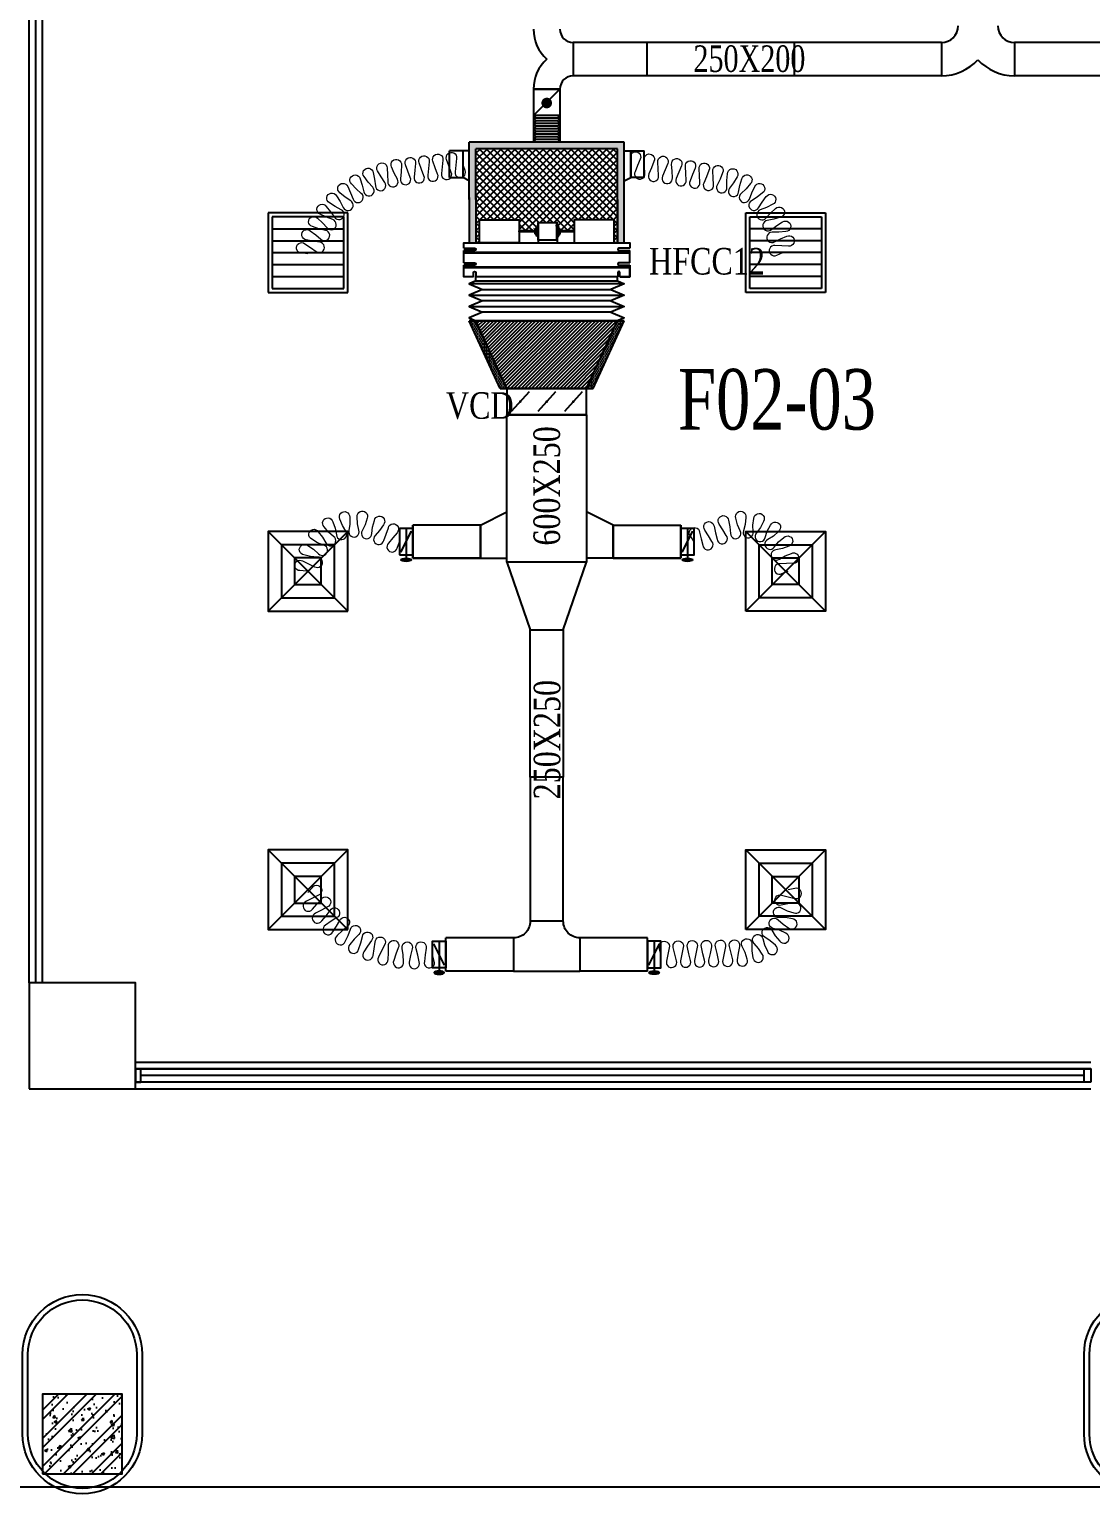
# Model space of a CAD drawing. Header units: metres. Extents: x 352651 to 1421851, y -87441 to -24441.
# Drawn here: x 480578 to 488578, y -76310 to -65277 of the extents above; entities that cross this region are included whole.
import ezdxf
from ezdxf.enums import TextEntityAlignment as Align

# ---------------------------------------------------------------- set-up
doc = ezdxf.new("R2010")
doc.units = ezdxf.units.M
doc.header["$LTSCALE"] = 300
doc.header["$MEASUREMENT"] = 0
for name, color, linetype in [('bat noi mem', 4, 'CONTINUOUS'), ('CUA', 8, 'CONTINUOUS'), ('CUAGIO', 2, 'CONTINUOUS'), ('HATCH', 145, 'CONTINUOUS'), ('KT', 1, 'CONTINUOUS'), ('NOITHAT', 145, 'CONTINUOUS'), ('THAY', 9, 'CONTINUOUS'), ('thayP', 142, 'CONTINUOUS'), ('thiet bi', 11, 'CONTINUOUS'), ('TUONG', 7, 'CONTINUOUS'), ('vach', 6, 'CONTINUOUS')]:
    doc.layers.add(name, color=color, linetype=linetype)
doc.layers.add('noi mem', color=5, linetype='BATTING', lineweight=0)
doc.styles.add('PHU', font='vntimeh.shx', dxfattribs={"width": 0.8})
doc.styles.add('ROMANS', font='romans.shx', dxfattribs={"width": 0.75, "bigfont": 'romancvn.shx'})
doc.linetypes.add('BATTING', pattern='A,0.0001,-0.1,[134,ltypeshp.shx,S=0.1,R=0,X=-0.1,Y=0],-0.2,[134,ltypeshp.shx,S=0.1,R=180,X=0.1,Y=0],-0.1', length=0.4001)
pattern_1 = [(0, (23291.951, 217802.944), (6.25, -12.5), [0, -12.5])]

# ---------------------------------------------------------------- blocks, each defined once
blk = doc.blocks.new('SAD')
at = {"layer": 'CUAGIO', "color": 8}
for p, q in [((-300, -300), (300, 300)), ((300, -300), (-300, 300))]:
    blk.add_line(p, q, dxfattribs=at)
at = {"layer": 'CUAGIO'}
blk.add_lwpolyline([(300, -300), (300, 300), (-300, 300), (-300, -300)], close=True, dxfattribs=at)
at = {"layer": 'CUAGIO', "color": 8}
for points in [[(200, -200), (200, 200), (-200, 200), (-200, -200)], [(100, -100), (100, 100), (-100, 100), (-100, -100)]]:
    blk.add_lwpolyline(points, close=True, dxfattribs=at)
blk = doc.blocks.new('SAG')
at = {"layer": 'CUAGIO'}
for p, q in [((-300, 300), (-300, -300)), ((300, 300), (-300, 300)), ((300, -300), (300, 300)), ((-300, -300), (300, -300))]:
    blk.add_line(p, q, dxfattribs=at)
at = {"layer": 'CUAGIO', "color": 8}
for p, q in [((-270, 270), (-270, -270)), ((270, 270), (-270, 270)), ((-180, -270), (-180, 270)), ((-90, -270), (-90, 270)), ((0, -270), (0, 270)), ((90, -270), (90, 270)), ((180, -270), (180, 270)), ((270, -270), (270, 270)), ((-270, -270), (270, -270))]:
    blk.add_line(p, q, dxfattribs=at)
blk = doc.blocks.new('cot1')
at = {"layer": 'vach'}
blk.add_lwpolyline([(-400, -400), (400, -400), (400, 400), (-400, 400)], close=True, dxfattribs=at)
blk = doc.blocks.new('bac noi mem')
at = {"layer": 'bat noi mem'}
for p, q in [((493887, -64673), (493867, -64693)), ((494067, -64693), (493867, -64693)), ((493867, -64693), (493887, -64713)), ((493887, -64713), (493867, -64733)), ((494067, -64733), (493867, -64733)), ((493867, -64733), (493887, -64753)), ((493887, -64753), (493867, -64773)), ((494047, -64673), (493887, -64673)), ((494047, -64713), (493887, -64713)), ((494047, -64753), (493887, -64753)), ((494047, -64673), (494067, -64693)), ((494067, -64693), (494047, -64713)), ((494047, -64713), (494067, -64733)), ((494067, -64733), (494047, -64753)), ((494047, -64753), (494067, -64773)), ((494067, -64773), (493867, -64773)), ((493867, -64773), (493887, -64793)), ((493887, -64793), (493867, -64813)), ((494067, -64813), (493867, -64813)), ((493867, -64813), (493887, -64833)), ((493887, -64833), (493867, -64853)), ((494067, -64853), (493867, -64853)), ((493867, -64853), (493887, -64873)), ((494047, -64793), (493887, -64793)), ((494047, -64833), (493887, -64833)), ((494067, -64773), (494047, -64793)), ((494047, -64793), (494067, -64813)), ((494067, -64813), (494047, -64833)), ((494047, -64833), (494067, -64853)), ((494067, -64853), (494047, -64873)), ((494047, -64873), (493887, -64873))]:
    blk.add_line(p, q, dxfattribs=at)
blk = doc.blocks.new('1-van gio D200')
at = {"layer": 'CUAGIO'}
h = blk.add_hatch(dxfattribs=at)
h.set_pattern_fill('ANSI31', color=256, scale=100, style=0)
edge = h.paths.add_edge_path()
edge.add_ellipse((486127, -58494), major_axis=(-38.1, 0), ratio=0.310482, start_angle=0, end_angle=360, ccw=False)
for p, q in [((486167, -58437), (486087, -58277)), ((486127, -58257), (486127, -58494))]:
    blk.add_line(p, q, dxfattribs=at)
at = {"layer": 'CUAGIO', "const_width": 3}
for points in [[(486127, -58457), (486177, -58457), (486177, -58257), (486077, -58257), (486077, -58457), (486127, -58457)], [(486167, -58437), (486087, -58277)], [(486127, -58257), (486127, -58494)]]:
    blk.add_lwpolyline(points, dxfattribs=at)
at = {"layer": 'CUAGIO'}
blk.add_lwpolyline([(486177, -58457), (486077, -58457), (486077, -58257), (486177, -58257)], close=True, dxfattribs=at)
at = {"layer": 'CUAGIO', "const_width": 5.35}
blk.add_lwpolyline([(486131, -58357, -1), (486123, -58357, -1)], format="xyb", close=True, dxfattribs=at)
at = {"layer": 'CUAGIO', "extrusion": (0, 0, -1)}
blk.add_ellipse((486127, -58494), major_axis=(-38.1, 0), ratio=0.310482, start_param=-1.570796, end_param=4.712389, dxfattribs=at)

msp = doc.modelspace()

# ---------------------------------------------------------------- hatches: boundary and pattern name
at = {"layer": 'CUAGIO'}
h = msp.add_hatch(dxfattribs=at)
h.set_pattern_fill('DOTS', color=2, scale=200, style=0)
h.set_pattern_definition([(0, (-66615.357, -123612.166), (6.25, -12.5), [0, -12.5])])
h.paths.add_polyline_path([(485061.9, -66886.7), (485011.9, -66886.7), (485011.9, -66176.7), (483944.9, -66176.7), (483944.9, -66559.4), (483944.9, -66886.7), (483894.9, -66886.7), (483894.9, -66544.4), (483894.9, -66126.7), (485061.9, -66126.7)])
at = {"layer": 'CUAGIO', "ltscale": 1.5}
h = msp.add_hatch(dxfattribs=at)
h.set_pattern_fill('ANSI37', color=9, scale=300, angle=180, style=0)
h.set_pattern_definition([(225, (951856.84, -113036.322), (26.5165043, -26.5165043), []), (315, (951856.84, -113036.322), (26.5165043, 26.5165043), [])])
h.paths.add_polyline_path([(483944.9, -66176.7), (483944.9, -66886.7), (483971, -66886.7), (483971, -66711.7), (484271, -66711.7), (484271, -66794.6), (484376.2, -66794.6), (484376.2, -66779), (484386.8, -66779), (484386.8, -66763.2), (484396.6, -66763.2), (484396.6, -66738.3, -1), (484403.1, -66736.1), (484539.3, -66736.1, -1), (484545.8, -66738.3), (484545.8, -66763.2), (484555.7, -66763.2), (484555.7, -66779), (484566.2, -66779), (484566.2, -66794.6), (484685.9, -66794.6), (484685.9, -66711.7), (484985.9, -66711.7), (484985.9, -66886.7), (485011.9, -66886.7), (485011.9, -66544.4), (485011.9, -66176.7)])
at = {"layer": 'CUAGIO'}
h = msp.add_hatch(dxfattribs=at)
h.set_pattern_fill('DOTS', color=256, scale=200, style=0)
h.set_pattern_definition(pattern_1)
h.paths.add_polyline_path([(483944.9, -67472.2), (483894.9, -67472.2), (484128.4, -67982.2), (484178.4, -67982.2)])
h = msp.add_hatch(dxfattribs=at)
h.set_pattern_fill('ANSI31', color=256, scale=150, style=0)
h.set_pattern_definition([(45, (-178200.008, 672.794), (-13.25825215, 13.25825215), [])])
h.paths.add_polyline_path([(484778.4, -67982.2), (484178.4, -67982.2), (483944.9, -67472.2), (485011.9, -67472.2)])
h = msp.add_hatch(dxfattribs=at)
h.set_pattern_fill('DOTS', color=256, scale=200, style=0)
h.set_pattern_definition(pattern_1)
h.paths.add_polyline_path([(484778.4, -67982.2), (484828.4, -67982.2), (485061.9, -67472.2), (485011.9, -67472.2)])
at = {"layer": 'NOITHAT', "linetype": 'Continuous'}
h = msp.add_hatch(dxfattribs=at)
h.set_pattern_fill('ANSI32,_O', color=256, scale=400)
h.set_pattern_definition([(45, (111081.04, -388850.56), (-106.066017, 106.066017), []), (45, (111151.75, -388850.56), (-106.066017, 106.066017), [])])
h.paths.add_polyline_path([(480978.4, -75959.6), (480978.4, -75559.6), (480678.4, -75559.6), (480678.4, -75959.6)])
h.paths.add_polyline_path([(481278.4, -75959.6), (481278.4, -75559.6), (480978.4, -75559.6), (480978.4, -75959.6)])
h.paths.add_polyline_path([(480978.4, -75959.6), (480978.4, -76159.6), (481278.4, -76159.6), (481278.4, -75959.6)])
h.paths.add_polyline_path([(480978.4, -76159.6), (480978.4, -75959.6), (480678.4, -75959.6), (480678.4, -76159.6)])
h = msp.add_hatch(dxfattribs=at)
h.set_pattern_fill('AR-CONC,_O', color=256, scale=30)
h.set_pattern_definition([(50, (111081.04, -388850.56), (215.178055, -18.82564), [22.5, -247.5]), (355, (111081.04, -388850.56), (-41.6254, 225.65764), [18, -198]), (100.4514, (111098.97, -388852.12), (173.552815, 206.83186), [19.12206, -210.34263]), (46.1842, (111081.04, -388790.56), (320.17231, -49.6557), [33.75, -371.25]), (96.6356, (111107.72, -388794.7), (280.39881, 292.23536), [28.68309, -315.5139]), (351.1842, (111081.04, -388790.56), (280.39858, 292.23558), [27, -297]), (21, (111111.04, -388805.56), (179.072116, -120.78567), [22.5, -247.5]), (326, (111111.04, -388805.56), (72.9946, 217.54501), [18, -198]), (71.4514, (111125.96, -388815.62), (252.06679, 96.75915), [19.12206, -210.34263]), (37.5, (111081.04, -388850.556), (3.647957, 99.868156), [0, -195.6, 0, -201, 0, -198.75]), (7.5, (111081.04, -388850.56), (78.920861, 118.323514), [0, -114.6, 0, -191.1, 0, -75.75]), (327.5, (111014.14, -388850.556), (160.146731, -6.766462), [0, -75, 0, -234, 0, -310.5]), (317.5, (110984.14, -388850.56), (174.95585, 30.031495), [0, -97.5, 0, -155.4, 0, -220.5])])
h.paths.add_polyline_path([(480978.4, -75959.6), (480978.4, -75559.6), (480678.4, -75559.6), (480678.4, -75959.6)])
h.paths.add_polyline_path([(481278.4, -75959.6), (481278.4, -75559.6), (480978.4, -75559.6), (480978.4, -75959.6)])
h.paths.add_polyline_path([(480978.4, -75959.6), (480978.4, -76159.6), (481278.4, -76159.6), (481278.4, -75959.6)])
h.paths.add_polyline_path([(480978.4, -76159.6), (480978.4, -75959.6), (480678.4, -75959.6), (480678.4, -76159.6)])

# ---------------------------------------------------------------- linework, layer by layer
at = {"layer": 'bat noi mem'}
for p, q in [((485061.9, -67193.6), (483894.9, -67193.6)), ((483894.9, -67279.3), (485061.9, -67279.3)), ((483994.9, -67236.5), (484961.9, -67236.5)), ((483894.9, -67365), (485061.9, -67365)), ((484961.9, -67322.2), (483994.9, -67322.2)), ((484961.9, -67407.9), (483994.9, -67407.9)), ((483944.9, -67472.2), (485011.9, -67472.2)), ((485011.9, -67472.2), (483944.9, -67472.2))]:
    msp.add_line(p, q, dxfattribs=at)
for points in [[(483944.9, -67172.2), (483894.9, -67193.6), (483994.9, -67236.5), (483894.9, -67279.3), (483994.9, -67322.2), (483894.9, -67365), (483994.9, -67407.9), (483894.9, -67450.8), (483944.9, -67472.2)], [(485011.9, -67172.2), (485061.9, -67193.6), (484961.9, -67236.5), (485061.9, -67279.3), (484961.9, -67322.2), (485061.9, -67365), (484961.9, -67407.9), (485061.9, -67450.8), (485011.9, -67472.2)]]:
    msp.add_lwpolyline(points, dxfattribs=at)
at = {"layer": 'CUA', "linetype": 'Continuous'}
for p, q in [((480578.4, -72459.6), (480578.4, -59759.6)), ((480628.4, -72459.6), (480628.4, -59759.6)), ((480678.4, -72459.6), (480678.4, -59759.6)), ((481378.4, -73109.6), (488528.4, -73109.6)), ((488528.4, -73109.6), (481378.4, -73109.6)), ((488528.4, -73209.6), (481378.4, -73209.6)), ((488528.4, -73159.6), (481418.4, -73159.6))]:
    msp.add_line(p, q, dxfattribs=at)
for points in [[(481378.4, -73209.6), (481418.4, -73209.6), (481418.4, -73109.6), (481378.4, -73109.6)], [(488578.4, -73209.6), (488528.4, -73209.6), (488528.4, -73109.6), (488578.4, -73109.6)], [(488578.4, -73109.6), (488578.4, -73109.6), (488528.4, -73109.6), (488528.4, -73109.6)]]:
    msp.add_lwpolyline(points, close=True, dxfattribs=at)
at = {"layer": 'CUAGIO'}
for p, q in [((487453.4, -65376.8), (484678.4, -65376.8)), ((484679.4, -65626.8), (484679.4, -65376.8)), ((485233.4, -65376.8), (485233.4, -65626.8)), ((486343.4, -65376.8), (486343.4, -65626.8)), ((487453.4, -65376.8), (487453.4, -65626.8)), ((492443.4, -65376.8), (488003.4, -65376.8)), ((488003.4, -65376.8), (488003.4, -65626.8)), ((487453.4, -65626.8), (484678.4, -65626.8)), ((498878.4, -65626.8), (488003.4, -65626.8)), ((484378.4, -65726.8), (484578.4, -65726.8)), ((484378.4, -65726.8), (484378.4, -65826.8)), ((484378.4, -65926.7), (484578.4, -65726.8)), ((484578.4, -65726.8), (484378.4, -65726.8)), ((484578.4, -65726.8), (484378.4, -65726.8)), ((484378.4, -65726.8), (484378.4, -66126.7)), ((484578.4, -65726.8), (484578.4, -66126.7)), ((484578.4, -65926.7), (484378.4, -65926.7)), ((483745.2, -66393.7), (483745.2, -66193.7)), ((483844.9, -66193.7), (483745.2, -66193.7)), ((483844.9, -66193.7), (483844.9, -66393.7)), ((483844.9, -66193.7), (483844.9, -66393.7)), ((483844.9, -66193.7), (483844.9, -66393.7)), ((483894.9, -66559.4), (483894.9, -66126.7)), ((483944.9, -66559.4), (483944.9, -66176.7)), ((485011.9, -66559.4), (485011.9, -66178.5)), ((485111.9, -66393.7), (485111.9, -66193.7)), ((485111.9, -66193.7), (485111.9, -66393.7)), ((485111.9, -66193.7), (485111.9, -66393.7)), ((485111.9, -66193.7), (485211.6, -66193.7)), ((485211.6, -66393.7), (485211.6, -66193.7)), ((483894.9, -66544.4), (483894.9, -66886.7)), ((483944.9, -66544.4), (483944.9, -66886.7)), ((485011.9, -66559.4), (485011.9, -66886.7)), ((485061.9, -67472.2), (483894.9, -67472.2)), ((484128.4, -67982.2), (483894.9, -67472.2)), ((483894.9, -67472.2), (485061.9, -67472.2)), ((483944.9, -67472.2), (485011.9, -67472.2)), ((485011.9, -67472.2), (483944.9, -67472.2)), ((484178.4, -67982.2), (483944.9, -67472.2)), ((484778.4, -67982.2), (485011.9, -67472.2)), ((484828.4, -67982.2), (485061.9, -67472.2)), ((484178.4, -67982.2), (484128.4, -67982.2)), ((484128.4, -67982.2), (484828.4, -67982.2)), ((484178.4, -67982.2), (484128.4, -67982.2)), ((484345.4, -68007.9), (484211.5, -68156.5)), ((484545.4, -68007.9), (484411.5, -68156.5)), ((484745.4, -68007.9), (484611.5, -68156.5)), ((484778.4, -67982.2), (484828.4, -67982.2)), ((484778.4, -67982.2), (484828.4, -67982.2)), ((484778.4, -68182.2), (484178.4, -68182.2)), ((483978.4, -69012.3), (484178.4, -68912.3)), ((484978.4, -69012.3), (484778.4, -68912.3)), ((483978.4, -69012.3), (483468.4, -69012.3)), ((483468.4, -69012.3), (483468.4, -69262.3)), ((483468.4, -69262.3), (483468.4, -69012.3)), ((483978.4, -69262.3), (483978.4, -69012.3)), ((483978.4, -69262.3), (483978.4, -69012.3)), ((483978.4, -69012.3), (483978.4, -69262.3)), ((483978.4, -69012.3), (483978.4, -69262.3)), ((484978.4, -69262.3), (484978.4, -69012.3)), ((484978.4, -69262.3), (484978.4, -69012.3)), ((484978.4, -69012.3), (484978.4, -69262.3)), ((484978.4, -69012.3), (485488.4, -69012.3)), ((484978.4, -69012.3), (484978.4, -69262.3)), ((485488.4, -69012.3), (485488.4, -69262.3)), ((485488.4, -69262.3), (485488.4, -69012.3)), ((483468.4, -69262.3), (484178.4, -69262.3)), ((483978.4, -69262.3), (483468.4, -69262.3)), ((485488.4, -69262.3), (484778.4, -69262.3)), ((484978.4, -69262.3), (485488.4, -69262.3)), ((484353.4, -70912.2), (484353.4, -69802.2)), ((484603.4, -69802.2), (484603.4, -70912.2)), ((484603.4, -70912.2), (484353.4, -70912.2)), ((483718.4, -72372.2), (483718.4, -72122.2)), ((485238.4, -72372.2), (485238.4, -72122.2))]:
    msp.add_line(p, q, dxfattribs=at)
at = {"layer": 'CUAGIO', "color": 2}
for p, q in [((484378.4, -65726.8), (484578.4, -65726.8)), ((485061.9, -66126.7), (483894.9, -66126.7)), ((485011.9, -66176.7), (483944.9, -66176.7)), ((485011.9, -66886.7), (485011.9, -66176.7)), ((485061.9, -66886.7), (485061.9, -66126.7)), ((484178.4, -69292.2), (484178.4, -68182.2)), ((484778.4, -68182.2), (484778.4, -69292.2)), ((484778.4, -69292.2), (484178.4, -69292.2)), ((484178.4, -69292.2), (484353.4, -69802.2)), ((484603.4, -69802.2), (484778.4, -69292.2)), ((484353.4, -69802.2), (484603.4, -69802.2)), ((484603.4, -71997.2), (484353.4, -71997.2)), ((484228.4, -72122.2), (484228.4, -72372.2)), ((484728.4, -72122.2), (484728.4, -72372.2))]:
    msp.add_line(p, q, dxfattribs=at)
at = {"layer": 'CUAGIO', "ltscale": 1.5}
msp.add_line((484228.4, -72372.2), (484728.4, -72372.2), dxfattribs=at)
at = {"layer": 'CUAGIO'}
for points, const_width in [([(484458.4, -65832.3, -1), (484498.4, -65832.3, -1)], 40), ([(484273.4, -68082.2, -1), (484283.4, -68082.2, -1)], 10), ([(484473.4, -68082.2, -1), (484483.4, -68082.2, -1)], 10), ([(484673.4, -68082.2, -1), (484683.4, -68082.2, -1)], 10)]:
    msp.add_lwpolyline(points, format="xyb", close=True, dxfattribs=dict(at, const_width=const_width))
for points in [[(483894.9, -66193.7), (483844.9, -66193.7)], [(485061.9, -66193.7), (485111.9, -66193.7)], [(483745.2, -66393.7), (483844.9, -66393.7)], [(483894.9, -66419), (483844.9, -66393.7)], [(485061.9, -66419), (485111.9, -66393.7)], [(485211.6, -66393.7), (485111.9, -66393.7)]]:
    msp.add_lwpolyline(points, dxfattribs=at)
msp.add_lwpolyline([(484178.4, -68182.2), (484778.4, -68182.2), (484778.4, -67982.2), (484178.4, -67982.2)], close=True, dxfattribs=at)
at = {"layer": 'CUAGIO', "color": 2}
msp.add_lwpolyline([(485238.4, -72122.2), (484728.4, -72122.2, -0.4142136), (484603.4, -71997.2), (484603.4, -70912.2), (484353.4, -70912.2), (484353.4, -71997.2, -0.4142136), (484228.4, -72122.2), (483718.4, -72122.2)], format="xyb", dxfattribs=at)
for points in [[(484228.4, -72372.2), (483718.4, -72372.2)], [(485238.4, -72372.2), (484728.4, -72372.2)]]:
    msp.add_lwpolyline(points, dxfattribs=at)
at = {"layer": 'CUAGIO'}
for centre, radius, start, end in [((484678.4, -65276.8), 300, 180, 228.59038), ((484678.4, -65276.8), 100, 180, 270), ((487453.4, -65251.8), 125, 270, 0), ((488003.4, -65251.8), 125, 180, 270), ((484678.4, -65726.8), 300, 131.40962, 180), ((487453.4, -65251.8), 375, 270, 317.16657), ((488003.4, -65251.8), 375, 222.83343, 270), ((484678.4, -65726.8), 100, 90, 180)]:
    msp.add_arc(centre, radius, start, end, dxfattribs=at)
at = {"layer": 'HATCH'}
for points in [[(480568.4, -75259.6, -1), (481388.4, -75259.6), (481388.4, -75859.6, -1), (480568.4, -75859.6)], [(488568.4, -75259.6, -1), (489388.4, -75259.6), (489388.4, -75859.6, -1), (488568.4, -75859.6)]]:
    msp.add_lwpolyline(points, format="xyb", close=True, dxfattribs=at)
at = {"layer": 'noi mem', "ltscale": 1.5}
for points in [[(482678.4, -66969.6), (482627.7, -66961.7, -1.3333333), (482655.6, -66892), (482697.7, -66921.3), (482739.9, -66950.6, 1.3333333), (482767.8, -66881), (482717.1, -66873.1), (482666.3, -66863.3, -1.3333333), (482696.6, -66794.7), (482738.1, -66825.6), (482776.8, -66858.6, 1.3333333), (482811.3, -66792), (482761.9, -66779.4), (482712.8, -66763.5, -1.3333333), (482751.2, -66699.1), (482788.6, -66734.8), (482823, -66772.4, 1.3333333), (482865.3, -66710.4), (482817.9, -66692), (482771, -66670.1, -1.3333333), (482817, -66610.9), (482849.8, -66650.9), (482879.4, -66692.4, 1.3333333), (482928.9, -66636.1), (482884.1, -66611.9), (482840.2, -66584.6, -1.3333333), (482893.1, -66531.4), (482920.7, -66575.1), (482945.1, -66619.8, 1.3333333), (483001.1, -66570), (482959.5, -66540.6), (482919.4, -66508.1, -1.3333333), (482978.3, -66461.8), (483000.4, -66508.5), (483019.1, -66555.9, 1.3333333), (483080.8, -66513.2), (483043.1, -66479), (483007.2, -66441.8, -1.3333333), (483071.4, -66403), (483087.6, -66452.1), (483100.4, -66501.4, 1.3333333), (483166.8, -66466.6), (483133.6, -66428), (483102.5, -66386.7, -1.3333333), (483171, -66356.1), (483181, -66406.8), (483187.7, -66457.3, 1.3333333), (483257.9, -66430.8), (483229.7, -66388.5), (483203.8, -66343.7, -1.3333333), (483275.5, -66321.6), (483279.3, -66373.2), (483279.8, -66424.1, 1.3333333), (483352.7, -66406.4), (483329.8, -66360.9), (483309.6, -66313.4, -1.3333333), (483383.4, -66300.2), (483380.9, -66351.8), (483375.9, -66402.8, 1.3333333), (483450.3, -66393.2), (483432.5, -66345.2), (483414.8, -66297, -1.3333333), (483489.3, -66287.7), (483484, -66338.7), (483478.8, -66389.8, 1.3333333), (483553.2, -66380.5), (483535.6, -66332.3), (483517.9, -66284.1, -1.3333333), (483592.4, -66274.8), (483587.1, -66325.9), (483581.9, -66376.9, 1.3333333), (483656.3, -66367.6), (483638.7, -66319.5), (483621.1, -66271.3, -1.3333333), (483695.5, -66262), (483690.2, -66313), (483685, -66364.1, 1.3333333), (483759.4, -66354.8), (483741.8, -66306.6), (483724.2, -66258.4, -1.3333333), (483798.6, -66249.1), (483793.4, -66300.2), (483788.1, -66351.2, 1.3333333), (483862.5, -66341.9), (483844.9, -66293.7)], [(485111.9, -66293.7), (485109, -66242.6, -1.3333333), (485183, -66254.8), (485163.7, -66302.3), (485144.4, -66349.8, 1.3333333), (485218.4, -66362), (485215.5, -66310.9), (485212.5, -66259.7, -1.3333333), (485286.5, -66271.9), (485267.2, -66319.4), (485248, -66366.9, 1.3333333), (485322, -66379.1), (485319, -66328), (485316.1, -66276.8, -1.3333333), (485390.1, -66289), (485370.8, -66336.5), (485351.5, -66384, 1.3333333), (485425.5, -66396.3), (485422.6, -66345.1), (485419.6, -66293.9, -1.3333333), (485493.6, -66306.2), (485474.4, -66353.7), (485455.1, -66401.2, 1.3333333), (485529.1, -66413.4), (485526.1, -66362.2), (485523.2, -66311.1, -1.3333333), (485597.2, -66323.3), (485577.9, -66370.8), (485558.7, -66418.3, 1.3333333), (485632.6, -66430.5), (485629.7, -66379.3), (485626.7, -66328.2, -1.3333333), (485700.7, -66340.4), (485681.5, -66387.9), (485662.2, -66435.4, 1.3333333), (485736.2, -66447.6), (485733.3, -66396.5), (485730.3, -66345.3, -1.3333333), (485804.3, -66357.6), (485785, -66405.1), (485763.2, -66450.8, 1.3333333), (485836.4, -66467.2), (485836.2, -66416.6), (485841.1, -66364.9, -1.3333333), (485912.5, -66388.1), (485886.1, -66432.8), (485856.2, -66473.7, 1.3333333), (485925, -66503.4), (485934.3, -66453.6), (485948.7, -66403.8, -1.3333333), (486014.5, -66439.8), (485980.3, -66478.8), (485943.3, -66513.4, 1.3333333), (486005.5, -66555.4), (486023.8, -66508.1), (486047.2, -66461.8, -1.3333333), (486105.1, -66509.4), (486064.3, -66541.4), (486021.6, -66568.6, 1.3333333), (486074.9, -66621.3), (486101.6, -66578.3), (486133.2, -66537.2, -1.3333333), (486181.3, -66594.7), (486135.3, -66618.5), (486088.2, -66637.3, 1.3333333), (486130.8, -66699), (486165.1, -66661.7), (486203.7, -66627.1, -1.3333333), (486240.4, -66692.6), (486190.7, -66707.5), (486141, -66717.2, 1.3333333), (486171.4, -66785.8), (486212, -66755.4), (486256.4, -66728.6, -1.3333333), (486280.3, -66799.7), (486228.7, -66805.2), (486178.1, -66805.5, 1.3333333), (486195.2, -66878.5), (486240.7, -66856.2), (486288, -66836.4, -1.3333333), (486301.1, -66910.2), (486249.9, -66907.9), (486198.7, -66905.5, 1.3333333), (486211.8, -66979.4), (486259.1, -66959.6)], [(482668.4, -69359.6), (482617.9, -69354.7, -1.3333333), (482637.6, -69282.4), (482683.6, -69303.7), (482729.3, -69325.4, 1.3333333), (482749.4, -69253.1), (482699.1, -69248), (482648.5, -69236.4, -1.3333333), (482677.1, -69167.1), (482721.1, -69194.6), (482758.1, -69227.7, 1.3333333), (482797.6, -69163.9), (482751.6, -69145.5), (482707.4, -69118.3, -1.3333333), (482756.8, -69061.8), (482789.6, -69102), (482814, -69145.2, 1.3333333), (482871.9, -69097.5), (482834.3, -69065.3), (482801.2, -69025.3, -1.3333333), (482866.1, -68987.7), (482884.3, -69036.3), (482893.5, -69085, 1.3333333), (482963.6, -69058.5), (482938.3, -69015.9), (482919.8, -68967.4, -1.3333333), (482993.3, -68952.7), (482995, -69004.5), (482988, -69053.6, 1.3333333), (483063, -69051), (483052.7, -69002.6), (483050.8, -68950.7, -1.3333333), (483125.1, -68960.4), (483110, -69010), (483087.7, -69054.3, 1.3333333), (483159.5, -69075.9), (483165.3, -69026.7), (483180, -68977, -1.3333333), (483247.4, -69009.9), (483217.3, -69052.1), (483185.2, -69091.4, 1.3333333), (483250.6, -69128.2), (483267.6, -69080.5), (483284.7, -69032.7, -1.3333333), (483350.1, -69069.5), (483318, -69108.9), (483286, -69148.2, 1.3333333), (483351.3, -69185.1), (483368.4, -69137.3)], [(485588.4, -69137.3), (485561.7, -69094.2, -1.3333333), (485631, -69065.5), (485642.6, -69114.9), (485654.2, -69164.2, 1.3333333), (485723.5, -69135.5), (485696.8, -69092.5), (485670.1, -69049.4, -1.3333333), (485739.4, -69020.7), (485751, -69070), (485762.5, -69119.4, 1.3333333), (485831.8, -69090.7), (485805.2, -69047.6), (485778.7, -69004.2, -1.3333333), (485848.2, -68976), (485859.5, -69025.5), (485863.6, -69074.7, 1.3333333), (485936.3, -69056.1), (485916.2, -69011), (485904.6, -68960.3, -1.3333333), (485979.4, -68955.3), (485974.6, -69007.1), (485960.8, -69054.4, 1.3333333), (486035.3, -69063.2), (486032.8, -69013.9), (486040.2, -68962.5, -1.3333333), (486111.8, -68984.8), (486088.7, -69031.3), (486058.7, -69070.5, 1.3333333), (486125.1, -69105.5), (486140.5, -69058.7), (486166, -69013.3, -1.3333333), (486224.7, -69059.9), (486186.4, -69095.1), (486144.3, -69120.8, 1.3333333), (486193.6, -69177.4), (486224.8, -69139.2), (486264.9, -69106.1, -1.3333333), (486303, -69170.7), (486254.6, -69189.7), (486206, -69198.5, 1.3333333), (486231.6, -69269.1), (486274.5, -69244.8), (486322, -69226.3, -1.3333333), (486337.5, -69299.7), (486286.7, -69302.1), (486236.1, -69304.1, 1.3333333), (486251.1, -69377.6), (486298.4, -69359.6)], [(482678.4, -71779.6), (482712.2, -71741.4, -1.3333333), (482757.9, -71800.9), (482712.3, -71823.7), (482666.8, -71846.5, 1.3333333), (482712.5, -71906), (482746.2, -71867.9), (482780, -71829.8, -1.3333333), (482825.7, -71889.2), (482780.2, -71912), (482734.9, -71936.4, 1.3333333), (482782.2, -71994.5), (482815.3, -71955.2), (482845.1, -71914.5, -1.3333333), (482896, -71969.5), (482853.1, -71996.1), (482811.3, -72026, 1.3333333), (482865.7, -72077.6), (482893.4, -72034.4), (482917.8, -71990.2, -1.3333333), (482975.3, -72038.2), (482936.2, -72070.1), (482898.6, -72105.1, 1.3333333), (482959.1, -72149.4), (482981.1, -72102.9), (482999.6, -72056, -1.3333333), (483062.8, -72096.3), (483028, -72132.9), (482995.2, -72172.4, 1.3333333), (483060.9, -72208.5), (483076.8, -72159.7), (483089.1, -72110.7, -1.3333333), (483157, -72142.6), (483127.2, -72183.3), (483099.7, -72226.8, 1.3333333), (483169.5, -72254.2), (483179, -72203.7), (483184.9, -72153.6, -1.3333333), (483256.3, -72176.5), (483232, -72220.7), (483210.3, -72267.3, 1.3333333), (483283.1, -72285.6), (483286, -72234.3), (483285.4, -72183.8, -1.3333333), (483359.2, -72197.4), (483340.7, -72244.4), (483325.2, -72293.3, 1.3333333), (483399.7, -72302.1), (483396, -72250.9), (483389, -72200.9, -1.3333333), (483463.9, -72204.9), (483451.6, -72253.9), (483442.4, -72304.4, 1.3333333), (483517.4, -72303.7), (483507.2, -72253.3), (483494.9, -72204, -1.3333333), (483569.8, -72199.9), (483562.8, -72250.3), (483556, -72300.8, 1.3333333), (483630.8, -72296.6), (483618.4, -72247.2)], [(485338.4, -72247.2), (485326.4, -72197.4, -1.3333333), (485401.4, -72196), (485391.4, -72246.2), (485381.3, -72296.4, 1.3333333), (485456.3, -72295), (485444.3, -72245.2), (485432.3, -72195.4, -1.3333333), (485507.3, -72194), (485497.2, -72244.2), (485487.2, -72294.4, 1.3333333), (485562.1, -72293), (485550.2, -72243.2), (485538.2, -72193.4, -1.3333333), (485613.2, -72192), (485603.1, -72242.2), (485593, -72292.4, 1.3333333), (485668, -72290.9), (485656.1, -72241.2), (485644.1, -72191.4, -1.3333333), (485719.1, -72190), (485709, -72240.2), (485698.9, -72290.4, 1.3333333), (485773.9, -72288.9), (485761.9, -72239.2), (485750, -72189.4, -1.3333333), (485825, -72188), (485814.9, -72238.2), (485804.8, -72288.4, 1.3333333), (485879.8, -72286.9), (485867.8, -72237.2), (485855.8, -72187.4, -1.3333333), (485930.8, -72185.9), (485920.8, -72236.1), (485914.2, -72287.8, 1.3333333), (485988.9, -72281.3), (485973.5, -72231.5), (485951.7, -72186.2, -1.3333333), (486024.8, -72169.4), (486025, -72219.7), (486032.8, -72271.2, 1.3333333), (486102.9, -72244.5), (486074.5, -72200.9), (486041.2, -72163.2, -1.3333333), (486106.9, -72127.1), (486120.9, -72175.4), (486142.4, -72222.9, 1.3333333), (486202.6, -72178.1), (486163.3, -72143.8), (486121, -72116.6, -1.3333333), (486174.4, -72064), (486201, -72106.7), (486234.6, -72146.4, 1.3333333), (486280.3, -72086.9), (486233.1, -72064.7), (486185, -72050.1, -1.3333333), (486222, -71984.8), (486259.2, -72018.7), (486302.5, -72047.7, 1.3333333), (486330.1, -71978), (486278.7, -71969.5), (486228.4, -71968.6, -1.3333333), (486246.2, -71895.7), (486291.3, -71918.1), (486340.8, -71934.2, 1.3333333), (486348.4, -71859.6), (486296.6, -71865.4), (486246.5, -71875.6, -1.3333333), (486247.8, -71800.6), (486297.5, -71812.5), (486347.4, -71824.4, 1.3333333), (486348.6, -71749.4), (486298.4, -71759.6)]]:
    msp.add_lwpolyline(points, format="xyb", dxfattribs=at)
at = {"layer": 'THAY', "linetype": 'Continuous'}
for p, q in [((481378.4, -73059.6), (488578.4, -73059.6)), ((481378.4, -73259.6), (488578.4, -73259.6))]:
    msp.add_line(p, q, dxfattribs=at)
at = {"layer": 'thayP', "linetype": 'Continuous'}
msp.add_lwpolyline([(492878.4, -76259.6), (458578.4, -76259.6), (458578.4, -73259.6)], dxfattribs=at)
at = {"layer": 'thiet bi'}
for p, q in [((484417.5, -66862.2), (484417.5, -66736.1)), ((484553.7, -66862.2), (484553.7, -66736.1)), ((484390.6, -66794.6), (484271, -66794.6)), ((484271, -66803.7), (484271, -66794.6)), ((484390.6, -66803.7), (484271, -66803.7)), ((484390.6, -66819.4), (484390.6, -66779)), ((484401.2, -66779), (484390.6, -66779)), ((484401.2, -66819.4), (484390.6, -66819.4)), ((484401.2, -66835.2), (484401.2, -66763.2)), ((484411, -66763.2), (484401.2, -66763.2)), ((484411, -66835.2), (484401.2, -66835.2)), ((484560.2, -66763.2), (484570.1, -66763.2)), ((484560.2, -66835.2), (484570.1, -66835.2)), ((484570.1, -66835.2), (484570.1, -66763.2)), ((484570.1, -66779), (484580.6, -66779)), ((484570.1, -66819.4), (484580.6, -66819.4)), ((484580.6, -66819.4), (484580.6, -66779)), ((484685.9, -66794.6), (484580.6, -66794.6)), ((484685.9, -66803.7), (484580.6, -66803.7)), ((485103.9, -66958.7), (483852.9, -66958.7)), ((485103.9, -66963.7), (483852.9, -66963.7)), ((484414.3, -66864.6), (484414.3, -66886.7)), ((484556.9, -66864.6), (484556.9, -66886.7)), ((485103.9, -67069.7), (483852.9, -67069.7)), ((485103.9, -67074.7), (483852.9, -67074.7)), ((483944.9, -67172.2), (483944.9, -67140.7)), ((483944.9, -67172.2), (485011.9, -67172.2)), ((485011.9, -67172.2), (485011.9, -67140.7))]:
    msp.add_line(p, q, dxfattribs=at)
for points in [[(483971, -66711.7), (484271, -66711.7), (484271, -66886.7), (483971, -66886.7)], [(484560.2, -66736.1), (484411, -66736.1), (484411, -66862.2), (484560.2, -66862.2)], [(484985.9, -66711.7), (484685.9, -66711.7), (484685.9, -66886.7), (484985.9, -66886.7)]]:
    msp.add_lwpolyline(points, close=True, dxfattribs=at)
for points in [[(483852.9, -66926.2), (483852.9, -66886.7), (485103.9, -66886.7), (485103.9, -66926.2)], [(483852.9, -67037.2), (483852.9, -66942.2)], [(485103.9, -67037.2), (485103.9, -66942.2)], [(483926.9, -67140.7), (483852.9, -67140.7), (483852.9, -67053.2)], [(485103.9, -67053.2), (485103.9, -67140.7), (485029.9, -67140.7)], [(485029.9, -67140.7), (485103.9, -67140.7), (485103.9, -67053.2)], [(485013.9, -67140.7), (483942.9, -67140.7)]]:
    msp.add_lwpolyline(points, dxfattribs=at)
for points in [[(483852.9, -66926.2), (483934.9, -66926.2, -1), (483934.9, -66942.2), (483852.9, -66942.2)], [(485103.9, -66926.2), (485021.9, -66926.2, 1), (485021.9, -66942.2), (485103.9, -66942.2)], [(483852.9, -67037.2), (483934.9, -67037.2, -1), (483934.9, -67053.2), (483852.9, -67053.2)], [(485103.9, -67037.2), (485021.9, -67037.2, 1), (485021.9, -67053.2), (485103.9, -67053.2)], [(483926.9, -67140.7), (483926.9, -67108.7, -1), (483942.9, -67108.7), (483942.9, -67140.7)], [(485029.9, -67140.7), (485029.9, -67108.7, 1), (485013.9, -67108.7), (485013.9, -67140.7)], [(485029.9, -67140.7), (485029.9, -67108.7, 1), (485013.9, -67108.7), (485013.9, -67140.7)]]:
    msp.add_lwpolyline(points, format="xyb", dxfattribs=at)
for centre, start, end in [((484414.3, -66737.2), 18.04953, 161.95047), ((484556.9, -66737.2), 18.04953, 161.95047), ((484414.3, -66861.2), 198.04953, 341.95047), ((484556.9, -66861.2), 198.04953, 341.95047)]:
    msp.add_arc(centre, 3.41, start, end, dxfattribs=at)
at = {"layer": 'TUONG'}
for points in [[(480528.4, -75259.6, -1), (481428.4, -75259.6), (481428.4, -75859.6, -1), (480528.4, -75859.6)], [(488528.4, -75259.6, -1), (489428.4, -75259.6), (489428.4, -75859.6, -1), (488528.4, -75859.6)]]:
    msp.add_lwpolyline(points, format="xyb", close=True, dxfattribs=at)
at = {"layer": 'vach'}
msp.add_lwpolyline([(480678.4, -76159.6), (481278.4, -76159.6), (481278.4, -75559.6), (480678.4, -75559.6)], close=True, dxfattribs=at)

# ---------------------------------------------------------------- block references
at = {"layer": 'CUAGIO'}
for name, p in [('bac noi mem', (-9488.3, -1253.7)), ('SAD', (482678.4, -69359.6)), ('SAD', (482678.4, -71759.6)), ('1-van gio D200', (-2458.6, -13889.8))]:
    msp.add_blockref(name, p, dxfattribs=at)
at = {"layer": 'CUAGIO', "rotation": 270}
msp.add_blockref('SAG', (482678.4, -66959.6), dxfattribs=at)
at = {"layer": 'CUAGIO', "xscale": -1, "rotation": 90}
msp.add_blockref('SAG', (486279.1, -66959.6), dxfattribs=at)
at = {"layer": 'CUAGIO', "xscale": -1}
for name, p in [('1-van gio D200', (969545.4, -10779.9)), ('1-van gio D200', (971665.4, -10779.9)), ('SAD', (486278.4, -69359.6)), ('SAD', (486278.4, -71759.6)), ('1-van gio D200', (971415.4, -13889.8))]:
    msp.add_blockref(name, p, dxfattribs=at)
at = {"layer": 'vach'}
msp.add_blockref('cot1', (480978.4, -72859.6), dxfattribs=at)

# ---------------------------------------------------------------- texts
at = {"layer": 'CUAGIO', "color": 2, "style": 'PHU', "width": 0.75}
msp.add_text('250x200', height=200, dxfattribs=at).set_placement((486006.2, -65598.1), align=Align.CENTER)
at = {"layer": 'CUAGIO', "color": 2, "insert": (483718.7, -68215.6), "char_height": 200, "width": 439.881, "attachment_point": 7, "style": 'PHU'}
msp.add_mtext('VCD', dxfattribs=at)
at = {"layer": 'CUAGIO', "color": 2, "char_height": 200, "attachment_point": 3, "rotation": 90, "style": 'PHU'}
for s, insert, width in [('600x250', (484378.1, -68267.2), 888.608), ('250x250', (484380.6, -70178.8), 1487.778)]:
    msp.add_mtext(s, dxfattribs=dict(at, insert=insert, width=width))
at = {"layer": 'KT', "ltscale": 1.5, "insert": (485467.3, -67836.5), "char_height": 456.096, "width": 2517.297, "attachment_point": 1, "style": 'ROMANS'}
msp.add_mtext('{\\fTimes New Roman|b0|i0|c0|p18;F02-03}', dxfattribs=at)
at = {"layer": 'thiet bi', "insert": (485249.8, -67127.2), "char_height": 200, "width": 924.737, "attachment_point": 7, "style": 'PHU'}
msp.add_mtext('hfcc12', dxfattribs=at)

doc.saveas('drawing.dxf')
